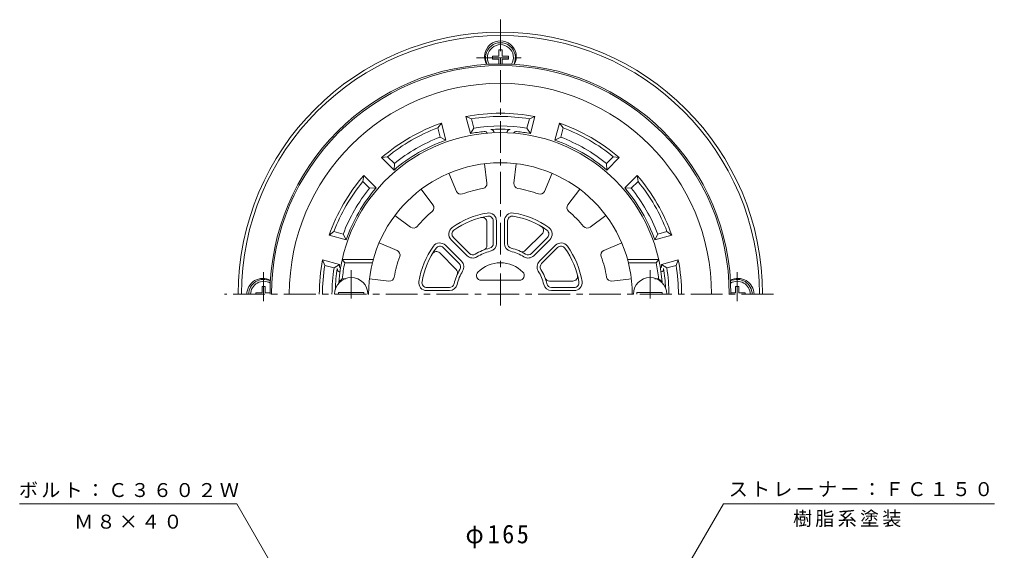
# Model space of a CAD drawing. Units: millimetres, scale not verified. Extents: x -189 to 147, y -231 to 235.
# Drawn here: x -177.5 to 129.3, y 68.2 to 235.4 of the extents above; entities that cross this region are included whole.
import ezdxf

# ---------------------------------------------------------------- set-up
doc = ezdxf.new("R2010")
doc.units = ezdxf.units.MM
doc.header["$LTSCALE"] = 2
doc.linetypes.add('CHAIN1', pattern=[8, 5, -1, 1, -1])
for name, color, linetype, lineweight in [('1-0_1-0ﾚｲﾔ', 3, 'Continuous', 18), ('1-1_1-1ﾚｲﾔ', 2, 'Continuous', 18), ('1-2_1-2ﾚｲﾔ', 6, 'Continuous', 18), ('1-3_1-3ﾚｲﾔ', 4, 'Continuous', 18), ('1-E', 7, 'Continuous', 18), ('1-F', 7, 'Continuous', 18)]:
    doc.layers.add(name, color=color, linetype=linetype, lineweight=lineweight)
doc.styles.add('ＭＳ ゴシック', font='')
doc.styles.get('ＭＳ ゴシック').set_extended_font_data('MS Gothic')

msp = doc.modelspace()

# ---------------------------------------------------------------- linework, layer by layer
at = {"layer": '1-0_1-0ﾚｲﾔ', "linetype": 'CHAIN1'}
for p, q in [((-26.155, 235.363), (-26.155, 145.253)), ((-33.655, 223.344), (-19.15, 223.344)), ((-100.655, 146.73), (-100.655, 155.849)), ((48.345, 146.73), (48.345, 155.849)), ((59.743, 148.844), (-113.023, 148.844))]:
    msp.add_line(p, q, dxfattribs=at)
at = {"layer": '1-0_1-0ﾚｲﾔ'}
for centre, radius, start, end in [((-26.155, 148.844), 82.5, 0, 180), ((-26.155, 148.844), 81.5, 0, 180), ((-26.155, 223.643), 5, 330.91632, 209.08368), ((-26.155, 223.344), 4.701, 333.17575, 206.82425), ((-100.954, 148.844), 5, 60.91541, 180), ((-100.655, 148.844), 4.701, 63.17615, 180), ((48.644, 148.844), 5, 0, 119.08459), ((48.345, 148.844), 4.701, 0, 116.82385)]:
    msp.add_arc(centre, radius, start, end, dxfattribs=at)
at = {"layer": '1-1_1-1ﾚｲﾔ'}
for p, q in [((-45.891, 201.251), (-44.735, 202.731)), ((-43.308, 197.404), (-44.735, 202.731)), ((-35.58, 199.474), (-37.007, 204.802)), ((-35.266, 204.098), (-37.007, 204.802)), ((-34.486, 201.185), (-35.266, 204.098)), ((-17.824, 201.185), (-17.044, 204.098)), ((-17.044, 204.098), (-15.302, 204.802)), ((-16.73, 199.474), (-15.302, 204.802)), ((-9.002, 197.404), (-7.575, 202.731)), ((-6.419, 201.251), (-7.575, 202.731)), ((-45.111, 198.338), (-45.891, 201.251)), ((-34.486, 201.185), (-35.58, 199.474)), ((-16.73, 199.474), (-17.824, 201.185)), ((-7.199, 198.338), (-6.419, 201.251)), ((-43.308, 197.404), (-45.111, 198.338)), ((-7.199, 198.338), (-9.002, 197.404)), ((-61.672, 192.14), (-63.532, 191.878)), ((-59.632, 187.979), (-63.532, 191.878)), ((-59.54, 190.008), (-61.672, 192.14)), ((7.23, 190.008), (9.363, 192.14)), ((7.323, 187.979), (11.222, 191.878)), ((9.363, 192.14), (11.222, 191.878)), ((-59.54, 190.008), (-59.632, 187.979)), ((7.323, 187.979), (7.23, 190.008)), ((-69.451, 184.362), (-69.189, 186.222)), ((-67.318, 182.229), (-69.451, 184.362)), ((-65.289, 182.322), (-69.189, 186.222)), ((12.98, 182.322), (16.879, 186.222)), ((15.009, 182.229), (17.141, 184.362)), ((17.141, 184.362), (16.879, 186.222)), ((-65.289, 182.322), (-67.318, 182.229)), ((15.009, 182.229), (12.98, 182.322)), ((-78.562, 168.581), (-80.042, 167.424)), ((-74.715, 165.997), (-80.042, 167.424)), ((-75.649, 167.8), (-78.562, 168.581)), ((-75.649, 167.8), (-74.715, 165.997)), ((22.405, 165.997), (23.339, 167.8)), ((22.405, 165.997), (27.732, 167.424)), ((23.339, 167.8), (26.252, 168.581)), ((26.252, 168.581), (27.732, 167.424)), ((-76.785, 158.269), (-82.112, 159.697)), ((-81.409, 157.955), (-82.112, 159.697)), ((24.475, 158.269), (29.802, 159.697)), ((29.099, 157.955), (29.802, 159.697)), ((-78.496, 157.175), (-81.409, 157.955)), ((-78.496, 157.175), (-76.785, 158.269)), ((26.186, 157.175), (24.475, 158.269)), ((26.186, 157.175), (29.099, 157.955))]:
    msp.add_line(p, q, dxfattribs=at)
for centre, radius, start, end in [((-26.155, 148.844), 72.5, 0, 180), ((-26.155, 148.844), 72, 0, 180), ((-26.155, 148.844), 66.441, 0, 180), ((-26.155, 148.844), 57, 79.02406, 100.97594), ((-26.155, 148.844), 57, 109.02406, 130.97594), ((-26.155, 148.844), 56, 80.63637, 99.36365), ((-26.155, 148.844), 57, 49.02406, 70.97594), ((-26.155, 148.844), 56, 110.63637, 129.36365), ((-26.155, 148.844), 51.5, 95.68213, 100.54533), ((-26.155, 148.844), 53, 80.95651, 99.04347), ((-31.155, 199.096), 1, 29.53281, 95.68202), ((-26.155, 148.844), 51.969, 86.62567, 93.37433), ((-29.155, 199.725), 1, 0, 93.37471), ((-23.155, 199.725), 1, 86.62529, 180.44658), ((-21.155, 199.096), 1, 84.31798, 150.46719), ((-26.155, 148.844), 51.5, 79.45464, 84.31787), ((-26.155, 148.844), 56, 50.63637, 69.36365), ((-26.155, 148.844), 51.5, 109.45464, 130.54533), ((-26.155, 148.844), 53, 110.95651, 129.04347), ((-26.155, 148.844), 51.5, 49.45464, 70.54533), ((-26.155, 148.844), 53, 50.95651, 69.04347), ((-26.155, 148.844), 57, 139.02406, 160.97594), ((-26.155, 148.844), 56, 140.63637, 159.36365), ((-26.155, 148.844), 57, 19.02406, 40.97594), ((-26.155, 148.844), 56, 20.63637, 39.36365), ((-26.155, 148.844), 53, 140.95651, 159.04347), ((-26.155, 148.844), 51.5, 139.45464, 160.54533), ((-26.155, 148.844), 51.5, 19.45464, 40.54533), ((-26.155, 148.844), 53, 20.95651, 39.04347), ((-26.155, 148.844), 57, 169.02405, 179.99998), ((-26.155, 148.844), 57, 0, 10.97594), ((-26.155, 148.844), 56, 170.63634, 179.99998), ((-26.155, 148.844), 53, 170.95651, 179.99998), ((-26.155, 148.844), 51.969, 170.96971, 178.27725), ((-76.492, 156.844), 1, 170.97121, 260.46495), ((-75.846, 157.844), 1, 169.7332, 231.16548), ((-26.155, 148.844), 51.5, 169.45467, 169.73407), ((23.537, 157.844), 1, 308.83452, 10.2668), ((24.183, 156.844), 1, 279.53714, 9.02879), ((-26.155, 148.844), 51.5, 10.26593, 10.54533), ((-26.155, 148.844), 51.969, 2.17509, 9.03029), ((-26.155, 148.844), 53, 0, 9.04347), ((-26.155, 148.844), 56, 0, 9.36365)]:
    msp.add_arc(centre, radius, start, end, dxfattribs=at)
at = {"layer": '1-2_1-2ﾚｲﾔ'}
for p, q in [((-31.155, 189.954), (-30.412, 183.831)), ((-21.155, 189.954), (-21.898, 183.831)), ((-42.424, 186.935), (-40.006, 181.26)), ((-9.886, 186.935), (-12.304, 181.26)), ((-51.084, 181.935), (-47.379, 177.003)), ((-1.226, 181.935), (-4.931, 177.003)), ((-59.333, 173.686), (-54.402, 169.98)), ((-28.405, 164.825), (-28.405, 171.955)), ((-27.405, 164.825), (-27.405, 171.955)), ((-24.905, 171.955), (-24.905, 164.825)), ((-23.905, 171.955), (-23.905, 164.825)), ((7.023, 173.686), (2.092, 169.98)), ((-30.405, 164.222), (-30.405, 171.542)), ((-41.675, 166.045), (-36.633, 161.002)), ((-40.968, 166.752), (-35.926, 161.709)), ((-18.224, 162.698), (-13.048, 167.874)), ((-16.384, 161.709), (-11.342, 166.752)), ((-15.677, 161.002), (-10.635, 166.044)), ((-64.333, 165.025), (-58.659, 162.607)), ((-39.108, 158.527), (-44.15, 163.57)), ((-38.401, 159.235), (-43.443, 164.277)), ((-8.867, 164.277), (-13.909, 159.235)), ((-8.16, 163.57), (-13.202, 158.527)), ((12.023, 165.025), (6.349, 162.607)), ((-75.145, 158.757), (-75.955, 159.756)), ((-66.171, 159.756), (-75.955, 159.756)), ((-40.096, 156.687), (-45.272, 161.863)), ((13.861, 159.756), (23.645, 159.756)), ((22.835, 158.757), (23.645, 159.756)), ((-66.432, 158.757), (-75.145, 158.757)), ((14.122, 158.757), (22.835, 158.757)), ((-75.904, 153.757), (-76.998, 152.757)), ((-74.756, 153.757), (-75.904, 153.757)), ((-67.353, 153.757), (-61.229, 153.013)), ((15.043, 153.757), (8.919, 153.013)), ((22.446, 153.757), (23.594, 153.757)), ((23.594, 153.757), (24.688, 152.757)), ((-76.555, 152.757), (-76.998, 152.757)), ((-49.354, 151.007), (-42.223, 151.007)), ((-32.176, 153.257), (-20.134, 153.257)), ((-10.689, 153.007), (-3.369, 153.007)), ((-10.087, 151.007), (-2.956, 151.007)), ((24.245, 152.757), (24.688, 152.757)), ((-77.089, 148.844), (-77.089, 149.444)), ((-69.089, 149.444), (-77.089, 149.444)), ((-69.089, 148.844), (-69.089, 149.444)), ((-49.354, 150.007), (-42.223, 150.007)), ((-10.087, 150.007), (-2.956, 150.007)), ((16.779, 149.444), (24.779, 149.444)), ((16.779, 148.844), (16.779, 149.444)), ((24.779, 148.844), (24.779, 149.444))]:
    msp.add_line(p, q, dxfattribs=at)
at = {"layer": '1-2_1-2ﾚｲﾔ', "linetype": 'CHAIN1'}
for p, q in [((-73.088, 147.569), (-73.088, 156.451)), ((20.911, 147.569), (20.911, 156.451))]:
    msp.add_line(p, q, dxfattribs=at)
at = {"layer": '1-2_1-2ﾚｲﾔ'}
for centre, radius, start, end in [((-26.155, 148.756), 51, 4.49843, 176.01982), ((-26.155, 148.756), 41.5, 0, 180), ((-38.626, 181.848), 1.5, 203.0799, 290.64877), ((-26.155, 148.756), 33.864, 99.351, 110.64906), ((-31.901, 183.65), 1.5, 279.35037, 6.92006), ((-20.409, 183.65), 1.5, 173.0799, 260.64877), ((-26.155, 148.756), 33.864, 69.351, 80.64906), ((-13.684, 181.848), 1.5, 249.35037, 336.92006), ((-26.155, 148.756), 33.864, 129.351, 140.64906), ((-48.578, 176.102), 1.5, 309.35037, 36.92006), ((-3.732, 176.102), 1.5, 143.0799, 230.64877), ((-26.155, 148.756), 33.864, 39.351, 50.64906), ((-26.155, 148.756), 26, 99.18217, 125.81783), ((-26.155, 148.756), 25, 99.1821, 125.81778), ((-31.905, 171.542), 1.5, 0.00067, 104.16316), ((-29.905, 171.955), 2.5, 359.9996, 99.18176), ((-29.905, 171.955), 1.5, 359.99933, 99.18193), ((-22.405, 171.955), 2.5, 80.81812, 180), ((-22.405, 171.955), 1.5, 80.81737, 180), ((-26.155, 148.756), 25, 54.1821, 80.81778), ((-26.155, 148.756), 26, 54.18217, 80.81783), ((-53.501, 171.179), 1.5, 233.0799, 320.64877), ((-39.907, 167.812), 2.5, 125.81812, 225), ((-39.907, 167.812), 1.5, 125.81737, 225), ((-14.109, 168.934), 1.5, 315.00067, 59.16316), ((-12.402, 167.812), 1.5, 314.99933, 54.18193), ((-12.402, 167.812), 2.5, 314.9996, 54.18176), ((1.191, 171.179), 1.5, 219.35037, 306.92006), ((-59.247, 161.227), 1.5, 339.35037, 66.92006), ((-26.155, 148.756), 26, 144.18217, 170.81783), ((-26.155, 148.756), 25, 144.1821, 170.81778), ((-45.211, 162.509), 2.5, 44.9996, 144.18176), ((-45.211, 162.509), 1.5, 44.99933, 144.18193), ((-26.155, 148.756), 15, 103.13644, 121.86348), ((-31.905, 164.222), 1.5, 290.39491, 0), ((-29.905, 164.825), 1.5, 283.13628, 359.99933), ((-29.905, 164.825), 2.5, 283.13631, 359.9996), ((-22.405, 164.825), 2.5, 180, 256.86371), ((-22.405, 164.825), 1.5, 180, 256.86307), ((-26.155, 148.756), 15, 58.13644, 76.86348), ((-19.285, 163.758), 1.5, 245.39491, 315), ((-7.099, 162.509), 2.5, 35.81812, 135), ((-7.099, 162.509), 1.5, 35.81737, 135), ((-26.155, 148.756), 25, 9.1821, 35.81778), ((-26.155, 148.756), 26, 9.18217, 35.81783), ((6.937, 161.227), 1.5, 113.0799, 200.64877), ((-26.155, 148.756), 33.864, 159.351, 170.64906), ((-46.333, 160.803), 1.5, 45.00067, 149.16316), ((-34.865, 162.77), 2.5, 225, 301.86371), ((-34.865, 162.77), 1.5, 225, 301.86307), ((-26.155, 148.756), 14, 103.13663, 121.8634), ((-26.155, 148.756), 14, 58.13663, 76.8634), ((-17.445, 162.77), 2.5, 238.13631, 314.9996), ((-17.445, 162.77), 1.5, 238.13628, 314.99933), ((-26.155, 148.756), 33.864, 9.351, 20.64906), ((-26.155, 148.756), 50, 168.46306, 174.2608), ((-26.155, 148.756), 15, 148.13644, 166.86348), ((-41.157, 155.627), 1.5, 335.39491, 45), ((-40.168, 157.467), 1.5, 328.13628, 44.99933), ((-40.168, 157.467), 2.5, 328.13631, 44.9996), ((-26.155, 148.756), 10, 44.90076, 135.09924), ((-12.141, 157.467), 2.5, 135, 211.86371), ((-12.141, 157.467), 1.5, 135, 211.86307), ((-26.155, 148.756), 15, 13.13644, 31.86348), ((-26.155, 148.756), 50, 5.7392, 11.53694), ((-73.088, 148.844), 5.25, 0, 180), ((-61.048, 154.502), 1.5, 263.0799, 350.64877), ((-26.155, 148.756), 14, 148.13663, 166.8634), ((-32.176, 154.757), 1.5, 135.09891, 270), ((-20.134, 154.757), 1.5, 270, 44.90109), ((-26.155, 148.756), 14, 13.13663, 31.8634), ((-10.689, 154.506), 1.5, 200.39491, 270), ((-3.369, 154.506), 1.5, 270.00067, 14.16316), ((8.739, 154.502), 1.5, 189.35037, 276.92006), ((20.911, 148.844), 5.25, 0, 180), ((-49.354, 152.507), 2.5, 170.81812, 270), ((-49.354, 152.507), 1.5, 170.81737, 270), ((-42.223, 152.507), 1.5, 270, 346.86307), ((-42.223, 152.507), 2.5, 270, 346.86371), ((-10.087, 152.507), 2.5, 193.13631, 269.9996), ((-10.087, 152.506), 1.5, 193.13628, 269.99933), ((-2.956, 152.507), 2.5, 269.9996, 9.18176), ((-2.956, 152.506), 1.5, 269.99933, 9.18193)]:
    msp.add_arc(centre, radius, start, end, dxfattribs=at)
at = {"layer": '1-3_1-3ﾚｲﾔ'}
for p, q in [((-25.655, 225.844), (-26.655, 225.844)), ((-26.655, 223.844), (-26.655, 225.844)), ((-25.655, 223.844), (-25.655, 225.844)), ((-28.655, 223.844), (-28.655, 222.844)), ((-26.655, 223.844), (-28.655, 223.844)), ((-26.655, 222.844), (-28.655, 222.844)), ((-26.655, 221.342), (-26.655, 222.844)), ((-23.655, 223.844), (-25.655, 223.844)), ((-23.655, 222.844), (-25.655, 222.844)), ((-25.655, 221.342), (-25.655, 222.844)), ((-23.655, 223.844), (-23.655, 222.844)), ((-101.155, 151.344), (-100.155, 151.344)), ((-101.155, 151.344), (-101.155, 149.344)), ((-100.155, 151.344), (-100.155, 149.344)), ((48.845, 151.344), (47.845, 151.344)), ((47.845, 151.344), (47.845, 149.344)), ((48.845, 151.344), (48.845, 149.344)), ((-101.155, 149.344), (-103.155, 149.344)), ((-103.155, 149.344), (-103.155, 148.844)), ((-98.654, 149.344), (-100.155, 149.344)), ((46.344, 149.344), (47.845, 149.344)), ((48.845, 149.344), (50.845, 149.344)), ((50.845, 149.344), (50.845, 148.844))]:
    msp.add_line(p, q, dxfattribs=at)
for centre, start, end in [((-26.155, 223.344), 329.41721, 210.58279), ((-100.655, 148.844), 59.4178, 180), ((48.345, 148.844), 0, 120.5822)]:
    msp.add_arc(centre, 4.1, start, end, dxfattribs=at)
at = {"layer": '1-E'}
for p, q in [((-109.055, 82.866), (-177.48, 82.866)), ((-56.601, -7.988), (-109.055, 82.866)), ((3.07, 12.008), (43.979, 82.866)), ((43.979, 82.866), (129.299, 82.866))]:
    msp.add_line(p, q, dxfattribs=at)

# ---------------------------------------------------------------- texts
at = {"layer": '1-E', "char_height": 4.399, "attachment_point": 7, "style": 'ＭＳ ゴシック'}
for s, insert in [('\\T1.17;ボルト：Ｃ３６０２Ｗ', (-177.641, 84.764)), ('\\T1.17;ストレーナー：ＦＣ１５０', (45.671, 85.082)), ('\\T1.17;樹脂系塗装', (65.907, 75.559)), ('\\T1.17;Ｍ８×４０', (-160.268, 75.008))]:
    msp.add_mtext(s, dxfattribs=dict(at, insert=insert))
at = {"layer": '1-F', "color": 2, "insert": (-37.155, 68.866), "char_height": 5.865, "attachment_point": 7, "style": 'ＭＳ ゴシック'}
msp.add_mtext('\\T1.21;\\W0.95;φ165', dxfattribs=at)

doc.saveas('drawing.dxf')
